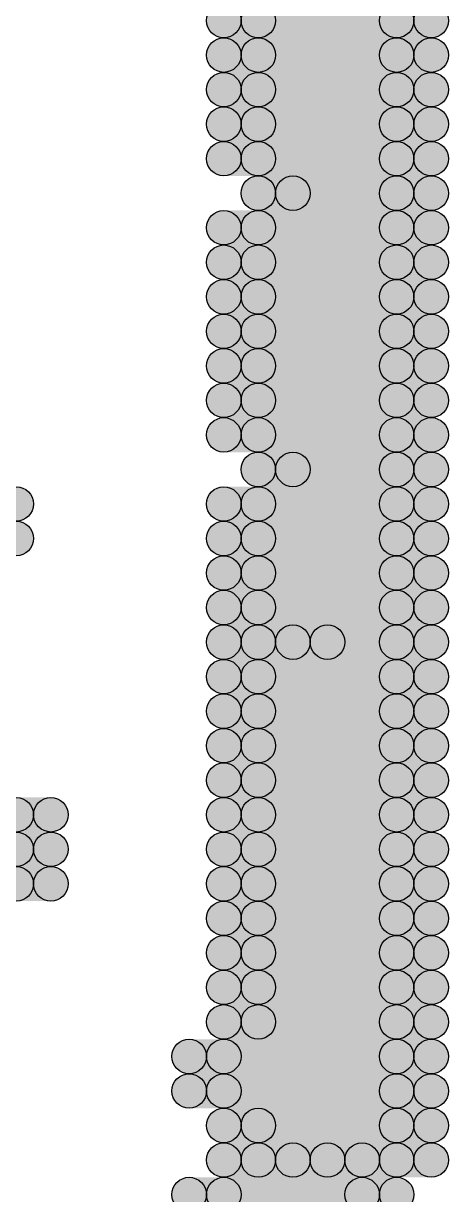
# Model space of a CAD drawing. Header units: millimetres. Extents: x 0 to 137, y 0 to 37.
# Drawn here: x 135.26 to 135.573, y 5.182 to 6.043 of the extents above; entities that cross this region are included whole.
import ezdxf

# ---------------------------------------------------------------- set-up
doc = ezdxf.new("R2010")
doc.units = ezdxf.units.MM
doc.layers.add('TopLayer', color=1, linetype='Continuous')
doc.layers.add('TopSolder', color=216, linetype='Continuous')

msp = doc.modelspace()

# ---------------------------------------------------------------- hatches: boundary and pattern name
at = {"layer": 'TopLayer'}
h = msp.add_hatch(color=1, dxfattribs=at)
edge = h.paths.add_edge_path()
edge.add_arc((135.4328, 6.0452), 0.0127, 0, 360)
for points in [[(135.4328, 6.0325), (135.4328, 6.0579), (135.5598, 6.0579), (135.5598, 6.0325)], [(135.4328, 6.0071), (135.4328, 6.0325), (135.5598, 6.0325), (135.5598, 6.0071)], [(135.4328, 5.9817), (135.4328, 6.0071), (135.5598, 6.0071), (135.5598, 5.9817)], [(135.4328, 5.9563), (135.4328, 5.9817), (135.5598, 5.9817), (135.5598, 5.9563)], [(135.4328, 5.9309), (135.4328, 5.9563), (135.5598, 5.9563), (135.5598, 5.9309)], [(135.4582, 5.9055), (135.4582, 5.9309), (135.5598, 5.9309), (135.5598, 5.9055)], [(135.4328, 5.8801), (135.4328, 5.9055), (135.5598, 5.9055), (135.5598, 5.8801)], [(135.4328, 5.8547), (135.4328, 5.8801), (135.5598, 5.8801), (135.5598, 5.8547)], [(135.4328, 5.8293), (135.4328, 5.8547), (135.5598, 5.8547), (135.5598, 5.8293)], [(135.4328, 5.8039), (135.4328, 5.8293), (135.5598, 5.8293), (135.5598, 5.8039)], [(135.4328, 5.7785), (135.4328, 5.8039), (135.5598, 5.8039), (135.5598, 5.7785)], [(135.4328, 5.7531), (135.4328, 5.7785), (135.5598, 5.7785), (135.5598, 5.7531)], [(135.4328, 5.7277), (135.4328, 5.7531), (135.5598, 5.7531), (135.5598, 5.7277)], [(135.4582, 5.7023), (135.4582, 5.7277), (135.5598, 5.7277), (135.5598, 5.7023)], [(135.4328, 5.6769), (135.4328, 5.7023), (135.5598, 5.7023), (135.5598, 5.6769)], [(135.4328, 5.6515), (135.4328, 5.6769), (135.5598, 5.6769), (135.5598, 5.6515)], [(135.4328, 5.6261), (135.4328, 5.6515), (135.5598, 5.6515), (135.5598, 5.6261)], [(135.4328, 5.6007), (135.4328, 5.6261), (135.5598, 5.6261), (135.5598, 5.6007)], [(135.4328, 5.5753), (135.4328, 5.6007), (135.4582, 5.6007), (135.4582, 5.5753)], [(135.4836, 5.5753), (135.4836, 5.6007), (135.5598, 5.6007), (135.5598, 5.5753)], [(135.4328, 5.5499), (135.4328, 5.5753), (135.5598, 5.5753), (135.5598, 5.5499)], [(135.4328, 5.5245), (135.4328, 5.5499), (135.5598, 5.5499), (135.5598, 5.5245)], [(135.4328, 5.4991), (135.4328, 5.5245), (135.5598, 5.5245), (135.5598, 5.4991)], [(135.4328, 5.4737), (135.4328, 5.4991), (135.5598, 5.4991), (135.5598, 5.4737)], [(135.1534, 5.4483), (135.1534, 5.4737), (135.2804, 5.4737), (135.2804, 5.4483)], [(135.4328, 5.4483), (135.4328, 5.4737), (135.5598, 5.4737), (135.5598, 5.4483)], [(135.1788, 5.4229), (135.1788, 5.4483), (135.2804, 5.4483), (135.2804, 5.4229)], [(135.4328, 5.4229), (135.4328, 5.4483), (135.5598, 5.4483), (135.5598, 5.4229)], [(135.2042, 5.3975), (135.2042, 5.4229), (135.2804, 5.4229), (135.2804, 5.3975)], [(135.4328, 5.3975), (135.4328, 5.4229), (135.5598, 5.4229), (135.5598, 5.3975)], [(135.4328, 5.3721), (135.4328, 5.3975), (135.5598, 5.3975), (135.5598, 5.3721)], [(135.4328, 5.3467), (135.4328, 5.3721), (135.5598, 5.3721), (135.5598, 5.3467)], [(135.4328, 5.3213), (135.4328, 5.3467), (135.5598, 5.3467), (135.5598, 5.3213)], [(135.4328, 5.2959), (135.4328, 5.3213), (135.5598, 5.3213), (135.5598, 5.2959)], [(135.4074, 5.2705), (135.4074, 5.2959), (135.5598, 5.2959), (135.5598, 5.2705)], [(135.4074, 5.2451), (135.4074, 5.2705), (135.5598, 5.2705), (135.5598, 5.2451)], [(135.4328, 5.2197), (135.4328, 5.2451), (135.5598, 5.2451), (135.5598, 5.2197)], [(135.4328, 5.1943), (135.4328, 5.2197), (135.4836, 5.2197), (135.4836, 5.1943)], [(135.509, 5.1943), (135.509, 5.2197), (135.5598, 5.2197), (135.5598, 5.1943)], [(135.4074, 5.1689), (135.4074, 5.1943), (135.5344, 5.1943), (135.5344, 5.1689)]]:
    msp.add_hatch(color=1, dxfattribs=at).paths.add_polyline_path(points)
h = msp.add_hatch(color=1, dxfattribs=at)
edge = h.paths.add_edge_path()
edge.add_arc((135.5598, 6.0452), 0.0127, 0, 360)
h = msp.add_hatch(color=1, dxfattribs=at)
edge = h.paths.add_edge_path()
edge.add_arc((135.4328, 6.0198), 0.0127, 0, 360)
h = msp.add_hatch(color=1, dxfattribs=at)
edge = h.paths.add_edge_path()
edge.add_arc((135.5598, 6.0198), 0.0127, 0, 360)
h = msp.add_hatch(color=1, dxfattribs=at)
edge = h.paths.add_edge_path()
edge.add_arc((135.4328, 5.9944), 0.0127, 0, 360)
h = msp.add_hatch(color=1, dxfattribs=at)
edge = h.paths.add_edge_path()
edge.add_arc((135.5598, 5.9944), 0.0127, 0, 360)
h = msp.add_hatch(color=1, dxfattribs=at)
edge = h.paths.add_edge_path()
edge.add_arc((135.4328, 5.969), 0.0127, 0, 360)
h = msp.add_hatch(color=1, dxfattribs=at)
edge = h.paths.add_edge_path()
edge.add_arc((135.5598, 5.969), 0.0127, 0, 360)
h = msp.add_hatch(color=1, dxfattribs=at)
edge = h.paths.add_edge_path()
edge.add_arc((135.4328, 5.9436), 0.0127, 0, 360)
h = msp.add_hatch(color=1, dxfattribs=at)
edge = h.paths.add_edge_path()
edge.add_arc((135.5598, 5.9436), 0.0127, 0, 360)
h = msp.add_hatch(color=1, dxfattribs=at)
edge = h.paths.add_edge_path()
edge.add_arc((135.4582, 5.9182), 0.0127, 0, 360)
h = msp.add_hatch(color=1, dxfattribs=at)
edge = h.paths.add_edge_path()
edge.add_arc((135.5598, 5.9182), 0.0127, 0, 360)
h = msp.add_hatch(color=1, dxfattribs=at)
edge = h.paths.add_edge_path()
edge.add_arc((135.4328, 5.8928), 0.0127, 0, 360)
h = msp.add_hatch(color=1, dxfattribs=at)
edge = h.paths.add_edge_path()
edge.add_arc((135.5598, 5.8928), 0.0127, 0, 360)
h = msp.add_hatch(color=1, dxfattribs=at)
edge = h.paths.add_edge_path()
edge.add_arc((135.4328, 5.8674), 0.0127, 0, 360)
h = msp.add_hatch(color=1, dxfattribs=at)
edge = h.paths.add_edge_path()
edge.add_arc((135.5598, 5.8674), 0.0127, 0, 360)
h = msp.add_hatch(color=1, dxfattribs=at)
edge = h.paths.add_edge_path()
edge.add_arc((135.4328, 5.842), 0.0127, 0, 360)
h = msp.add_hatch(color=1, dxfattribs=at)
edge = h.paths.add_edge_path()
edge.add_arc((135.5598, 5.842), 0.0127, 0, 360)
h = msp.add_hatch(color=1, dxfattribs=at)
edge = h.paths.add_edge_path()
edge.add_arc((135.4328, 5.8166), 0.0127, 0, 360)
h = msp.add_hatch(color=1, dxfattribs=at)
edge = h.paths.add_edge_path()
edge.add_arc((135.5598, 5.8166), 0.0127, 0, 360)
h = msp.add_hatch(color=1, dxfattribs=at)
edge = h.paths.add_edge_path()
edge.add_arc((135.4328, 5.7912), 0.0127, 0, 360)
h = msp.add_hatch(color=1, dxfattribs=at)
edge = h.paths.add_edge_path()
edge.add_arc((135.5598, 5.7912), 0.0127, 0, 360)
h = msp.add_hatch(color=1, dxfattribs=at)
edge = h.paths.add_edge_path()
edge.add_arc((135.4328, 5.7658), 0.0127, 0, 360)
h = msp.add_hatch(color=1, dxfattribs=at)
edge = h.paths.add_edge_path()
edge.add_arc((135.5598, 5.7658), 0.0127, 0, 360)
h = msp.add_hatch(color=1, dxfattribs=at)
edge = h.paths.add_edge_path()
edge.add_arc((135.4328, 5.7404), 0.0127, 0, 360)
h = msp.add_hatch(color=1, dxfattribs=at)
edge = h.paths.add_edge_path()
edge.add_arc((135.5598, 5.7404), 0.0127, 0, 360)
h = msp.add_hatch(color=1, dxfattribs=at)
edge = h.paths.add_edge_path()
edge.add_arc((135.4582, 5.715), 0.0127, 0, 360)
h = msp.add_hatch(color=1, dxfattribs=at)
edge = h.paths.add_edge_path()
edge.add_arc((135.5598, 5.715), 0.0127, 0, 360)
h = msp.add_hatch(color=1, dxfattribs=at)
edge = h.paths.add_edge_path()
edge.add_arc((135.255, 5.6896), 0.0127, 0, 360)
h = msp.add_hatch(color=1, dxfattribs=at)
edge = h.paths.add_edge_path()
edge.add_arc((135.4328, 5.6896), 0.0127, 0, 360)
h = msp.add_hatch(color=1, dxfattribs=at)
edge = h.paths.add_edge_path()
edge.add_arc((135.5598, 5.6896), 0.0127, 0, 360)
h = msp.add_hatch(color=1, dxfattribs=at)
edge = h.paths.add_edge_path()
edge.add_arc((135.255, 5.6642), 0.0127, 0, 360)
h = msp.add_hatch(color=1, dxfattribs=at)
edge = h.paths.add_edge_path()
edge.add_arc((135.4328, 5.6642), 0.0127, 0, 360)
h = msp.add_hatch(color=1, dxfattribs=at)
edge = h.paths.add_edge_path()
edge.add_arc((135.5598, 5.6642), 0.0127, 0, 360)
h = msp.add_hatch(color=1, dxfattribs=at)
edge = h.paths.add_edge_path()
edge.add_arc((135.4328, 5.6388), 0.0127, 0, 360)
h = msp.add_hatch(color=1, dxfattribs=at)
edge = h.paths.add_edge_path()
edge.add_arc((135.5598, 5.6388), 0.0127, 0, 360)
h = msp.add_hatch(color=1, dxfattribs=at)
edge = h.paths.add_edge_path()
edge.add_arc((135.4328, 5.6134), 0.0127, 0, 360)
h = msp.add_hatch(color=1, dxfattribs=at)
edge = h.paths.add_edge_path()
edge.add_arc((135.5598, 5.6134), 0.0127, 0, 360)
h = msp.add_hatch(color=1, dxfattribs=at)
edge = h.paths.add_edge_path()
edge.add_arc((135.4328, 5.588), 0.0127, 0, 360)
h = msp.add_hatch(color=1, dxfattribs=at)
edge = h.paths.add_edge_path()
edge.add_arc((135.4582, 5.588), 0.0127, 0, 360)
h = msp.add_hatch(color=1, dxfattribs=at)
edge = h.paths.add_edge_path()
edge.add_arc((135.4836, 5.588), 0.0127, 0, 360)
h = msp.add_hatch(color=1, dxfattribs=at)
edge = h.paths.add_edge_path()
edge.add_arc((135.5598, 5.588), 0.0127, 0, 360)
h = msp.add_hatch(color=1, dxfattribs=at)
edge = h.paths.add_edge_path()
edge.add_arc((135.4328, 5.5626), 0.0127, 0, 360)
h = msp.add_hatch(color=1, dxfattribs=at)
edge = h.paths.add_edge_path()
edge.add_arc((135.5598, 5.5626), 0.0127, 0, 360)
h = msp.add_hatch(color=1, dxfattribs=at)
edge = h.paths.add_edge_path()
edge.add_arc((135.4328, 5.5372), 0.0127, 0, 360)
h = msp.add_hatch(color=1, dxfattribs=at)
edge = h.paths.add_edge_path()
edge.add_arc((135.5598, 5.5372), 0.0127, 0, 360)
h = msp.add_hatch(color=1, dxfattribs=at)
edge = h.paths.add_edge_path()
edge.add_arc((135.4328, 5.5118), 0.0127, 0, 360)
h = msp.add_hatch(color=1, dxfattribs=at)
edge = h.paths.add_edge_path()
edge.add_arc((135.5598, 5.5118), 0.0127, 0, 360)
h = msp.add_hatch(color=1, dxfattribs=at)
edge = h.paths.add_edge_path()
edge.add_arc((135.4328, 5.4864), 0.0127, 0, 360)
h = msp.add_hatch(color=1, dxfattribs=at)
edge = h.paths.add_edge_path()
edge.add_arc((135.5598, 5.4864), 0.0127, 0, 360)
h = msp.add_hatch(color=1, dxfattribs=at)
edge = h.paths.add_edge_path()
edge.add_arc((135.2804, 5.461), 0.0127, 0, 360)
h = msp.add_hatch(color=1, dxfattribs=at)
edge = h.paths.add_edge_path()
edge.add_arc((135.4328, 5.461), 0.0127, 0, 360)
h = msp.add_hatch(color=1, dxfattribs=at)
edge = h.paths.add_edge_path()
edge.add_arc((135.5598, 5.461), 0.0127, 0, 360)
h = msp.add_hatch(color=1, dxfattribs=at)
edge = h.paths.add_edge_path()
edge.add_arc((135.2804, 5.4356), 0.0127, 0, 360)
h = msp.add_hatch(color=1, dxfattribs=at)
edge = h.paths.add_edge_path()
edge.add_arc((135.4328, 5.4356), 0.0127, 0, 360)
h = msp.add_hatch(color=1, dxfattribs=at)
edge = h.paths.add_edge_path()
edge.add_arc((135.5598, 5.4356), 0.0127, 0, 360)
h = msp.add_hatch(color=1, dxfattribs=at)
edge = h.paths.add_edge_path()
edge.add_arc((135.2804, 5.4102), 0.0127, 0, 360)
h = msp.add_hatch(color=1, dxfattribs=at)
edge = h.paths.add_edge_path()
edge.add_arc((135.4328, 5.4102), 0.0127, 0, 360)
h = msp.add_hatch(color=1, dxfattribs=at)
edge = h.paths.add_edge_path()
edge.add_arc((135.5598, 5.4102), 0.0127, 0, 360)
h = msp.add_hatch(color=1, dxfattribs=at)
edge = h.paths.add_edge_path()
edge.add_arc((135.4328, 5.3848), 0.0127, 0, 360)
h = msp.add_hatch(color=1, dxfattribs=at)
edge = h.paths.add_edge_path()
edge.add_arc((135.5598, 5.3848), 0.0127, 0, 360)
h = msp.add_hatch(color=1, dxfattribs=at)
edge = h.paths.add_edge_path()
edge.add_arc((135.4328, 5.3594), 0.0127, 0, 360)
h = msp.add_hatch(color=1, dxfattribs=at)
edge = h.paths.add_edge_path()
edge.add_arc((135.5598, 5.3594), 0.0127, 0, 360)
h = msp.add_hatch(color=1, dxfattribs=at)
edge = h.paths.add_edge_path()
edge.add_arc((135.4328, 5.334), 0.0127, 0, 360)
h = msp.add_hatch(color=1, dxfattribs=at)
edge = h.paths.add_edge_path()
edge.add_arc((135.5598, 5.334), 0.0127, 0, 360)
h = msp.add_hatch(color=1, dxfattribs=at)
edge = h.paths.add_edge_path()
edge.add_arc((135.4328, 5.3086), 0.0127, 0, 360)
h = msp.add_hatch(color=1, dxfattribs=at)
edge = h.paths.add_edge_path()
edge.add_arc((135.5598, 5.3086), 0.0127, 0, 360)
h = msp.add_hatch(color=1, dxfattribs=at)
edge = h.paths.add_edge_path()
edge.add_arc((135.4074, 5.2832), 0.0127, 0, 360)
h = msp.add_hatch(color=1, dxfattribs=at)
edge = h.paths.add_edge_path()
edge.add_arc((135.5598, 5.2832), 0.0127, 0, 360)
h = msp.add_hatch(color=1, dxfattribs=at)
edge = h.paths.add_edge_path()
edge.add_arc((135.4074, 5.2578), 0.0127, 0, 360)
h = msp.add_hatch(color=1, dxfattribs=at)
edge = h.paths.add_edge_path()
edge.add_arc((135.5598, 5.2578), 0.0127, 0, 360)
h = msp.add_hatch(color=1, dxfattribs=at)
edge = h.paths.add_edge_path()
edge.add_arc((135.4328, 5.2324), 0.0127, 0, 360)
h = msp.add_hatch(color=1, dxfattribs=at)
edge = h.paths.add_edge_path()
edge.add_arc((135.5598, 5.2324), 0.0127, 0, 360)
h = msp.add_hatch(color=1, dxfattribs=at)
edge = h.paths.add_edge_path()
edge.add_arc((135.4328, 5.207), 0.0127, 0, 360)
h = msp.add_hatch(color=1, dxfattribs=at)
edge = h.paths.add_edge_path()
edge.add_arc((135.4836, 5.207), 0.0127, 0, 360)
h = msp.add_hatch(color=1, dxfattribs=at)
edge = h.paths.add_edge_path()
edge.add_arc((135.509, 5.207), 0.0127, 0, 360)
h = msp.add_hatch(color=1, dxfattribs=at)
edge = h.paths.add_edge_path()
edge.add_arc((135.5598, 5.207), 0.0127, 0, 360)
h = msp.add_hatch(color=1, dxfattribs=at)
edge = h.paths.add_edge_path()
edge.add_arc((135.4074, 5.1816), 0.0127, 0, 360)
h = msp.add_hatch(color=1, dxfattribs=at)
edge = h.paths.add_edge_path()
edge.add_arc((135.5344, 5.1816), 0.0127, 0, 360)
at = {"layer": 'TopSolder'}
h = msp.add_hatch(color=216, dxfattribs=at)
edge = h.paths.add_edge_path()
edge.add_arc((135.4074, 6.0452), 0.0127, 0, 360)
for points in [[(135.4074, 6.0325), (135.4074, 6.0579), (135.5344, 6.0579), (135.5344, 6.0325)], [(135.4074, 6.0071), (135.4074, 6.0325), (135.5344, 6.0325), (135.5344, 6.0071)], [(135.4074, 5.9817), (135.4074, 6.0071), (135.5344, 6.0071), (135.5344, 5.9817)], [(135.4074, 5.9563), (135.4074, 5.9817), (135.5344, 5.9817), (135.5344, 5.9563)], [(135.4074, 5.9309), (135.4074, 5.9563), (135.5344, 5.9563), (135.5344, 5.9309)], [(135.4328, 5.9055), (135.4328, 5.9309), (135.5344, 5.9309), (135.5344, 5.9055)], [(135.4074, 5.8801), (135.4074, 5.9055), (135.5344, 5.9055), (135.5344, 5.8801)], [(135.4074, 5.8547), (135.4074, 5.8801), (135.5344, 5.8801), (135.5344, 5.8547)], [(135.4074, 5.8293), (135.4074, 5.8547), (135.5344, 5.8547), (135.5344, 5.8293)], [(135.4074, 5.8039), (135.4074, 5.8293), (135.5344, 5.8293), (135.5344, 5.8039)], [(135.4074, 5.7785), (135.4074, 5.8039), (135.5344, 5.8039), (135.5344, 5.7785)], [(135.4074, 5.7531), (135.4074, 5.7785), (135.5344, 5.7785), (135.5344, 5.7531)], [(135.4074, 5.7277), (135.4074, 5.7531), (135.5344, 5.7531), (135.5344, 5.7277)], [(135.4328, 5.7023), (135.4328, 5.7277), (135.5344, 5.7277), (135.5344, 5.7023)], [(135.4074, 5.6769), (135.4074, 5.7023), (135.5344, 5.7023), (135.5344, 5.6769)], [(135.4074, 5.6515), (135.4074, 5.6769), (135.5344, 5.6769), (135.5344, 5.6515)], [(135.4074, 5.6261), (135.4074, 5.6515), (135.5344, 5.6515), (135.5344, 5.6261)], [(135.4074, 5.6007), (135.4074, 5.6261), (135.5344, 5.6261), (135.5344, 5.6007)], [(135.4074, 5.5753), (135.4074, 5.6007), (135.4328, 5.6007), (135.4328, 5.5753)], [(135.4582, 5.5753), (135.4582, 5.6007), (135.5344, 5.6007), (135.5344, 5.5753)], [(135.4074, 5.5499), (135.4074, 5.5753), (135.5344, 5.5753), (135.5344, 5.5499)], [(135.4074, 5.5245), (135.4074, 5.5499), (135.5344, 5.5499), (135.5344, 5.5245)], [(135.4074, 5.4991), (135.4074, 5.5245), (135.5344, 5.5245), (135.5344, 5.4991)], [(135.4074, 5.4737), (135.4074, 5.4991), (135.5344, 5.4991), (135.5344, 5.4737)], [(135.4074, 5.4483), (135.4074, 5.4737), (135.5344, 5.4737), (135.5344, 5.4483)], [(135.4074, 5.4229), (135.4074, 5.4483), (135.5344, 5.4483), (135.5344, 5.4229)], [(135.4074, 5.3975), (135.4074, 5.4229), (135.5344, 5.4229), (135.5344, 5.3975)], [(135.4074, 5.3721), (135.4074, 5.3975), (135.5344, 5.3975), (135.5344, 5.3721)], [(135.4074, 5.3467), (135.4074, 5.3721), (135.5344, 5.3721), (135.5344, 5.3467)], [(135.4074, 5.3213), (135.4074, 5.3467), (135.5344, 5.3467), (135.5344, 5.3213)], [(135.4074, 5.2959), (135.4074, 5.3213), (135.5344, 5.3213), (135.5344, 5.2959)], [(135.382, 5.2705), (135.382, 5.2959), (135.5344, 5.2959), (135.5344, 5.2705)], [(135.382, 5.2451), (135.382, 5.2705), (135.5344, 5.2705), (135.5344, 5.2451)], [(135.4074, 5.2197), (135.4074, 5.2451), (135.5344, 5.2451), (135.5344, 5.2197)], [(135.4074, 5.1943), (135.4074, 5.2197), (135.4582, 5.2197), (135.4582, 5.1943)], [(135.4836, 5.1943), (135.4836, 5.2197), (135.5344, 5.2197), (135.5344, 5.1943)], [(135.382, 5.1689), (135.382, 5.1943), (135.509, 5.1943), (135.509, 5.1689)]]:
    msp.add_hatch(color=216, dxfattribs=at).paths.add_polyline_path(points)
h = msp.add_hatch(color=216, dxfattribs=at)
edge = h.paths.add_edge_path()
edge.add_arc((135.5344, 6.0452), 0.0127, 0, 360)
h = msp.add_hatch(color=216, dxfattribs=at)
edge = h.paths.add_edge_path()
edge.add_arc((135.4074, 6.0198), 0.0127, 0, 360)
h = msp.add_hatch(color=216, dxfattribs=at)
edge = h.paths.add_edge_path()
edge.add_arc((135.5344, 6.0198), 0.0127, 0, 360)
h = msp.add_hatch(color=216, dxfattribs=at)
edge = h.paths.add_edge_path()
edge.add_arc((135.4074, 5.9944), 0.0127, 0, 360)
h = msp.add_hatch(color=216, dxfattribs=at)
edge = h.paths.add_edge_path()
edge.add_arc((135.5344, 5.9944), 0.0127, 0, 360)
h = msp.add_hatch(color=216, dxfattribs=at)
edge = h.paths.add_edge_path()
edge.add_arc((135.4074, 5.969), 0.0127, 0, 360)
h = msp.add_hatch(color=216, dxfattribs=at)
edge = h.paths.add_edge_path()
edge.add_arc((135.5344, 5.969), 0.0127, 0, 360)
h = msp.add_hatch(color=216, dxfattribs=at)
edge = h.paths.add_edge_path()
edge.add_arc((135.4074, 5.9436), 0.0127, 0, 360)
h = msp.add_hatch(color=216, dxfattribs=at)
edge = h.paths.add_edge_path()
edge.add_arc((135.5344, 5.9436), 0.0127, 0, 360)
h = msp.add_hatch(color=216, dxfattribs=at)
edge = h.paths.add_edge_path()
edge.add_arc((135.4328, 5.9182), 0.0127, 0, 360)
h = msp.add_hatch(color=216, dxfattribs=at)
edge = h.paths.add_edge_path()
edge.add_arc((135.5344, 5.9182), 0.0127, 0, 360)
h = msp.add_hatch(color=216, dxfattribs=at)
edge = h.paths.add_edge_path()
edge.add_arc((135.4074, 5.8928), 0.0127, 0, 360)
h = msp.add_hatch(color=216, dxfattribs=at)
edge = h.paths.add_edge_path()
edge.add_arc((135.5344, 5.8928), 0.0127, 0, 360)
h = msp.add_hatch(color=216, dxfattribs=at)
edge = h.paths.add_edge_path()
edge.add_arc((135.4074, 5.8674), 0.0127, 0, 360)
h = msp.add_hatch(color=216, dxfattribs=at)
edge = h.paths.add_edge_path()
edge.add_arc((135.5344, 5.8674), 0.0127, 0, 360)
h = msp.add_hatch(color=216, dxfattribs=at)
edge = h.paths.add_edge_path()
edge.add_arc((135.4074, 5.842), 0.0127, 0, 360)
h = msp.add_hatch(color=216, dxfattribs=at)
edge = h.paths.add_edge_path()
edge.add_arc((135.5344, 5.842), 0.0127, 0, 360)
h = msp.add_hatch(color=216, dxfattribs=at)
edge = h.paths.add_edge_path()
edge.add_arc((135.4074, 5.8166), 0.0127, 0, 360)
h = msp.add_hatch(color=216, dxfattribs=at)
edge = h.paths.add_edge_path()
edge.add_arc((135.5344, 5.8166), 0.0127, 0, 360)
h = msp.add_hatch(color=216, dxfattribs=at)
edge = h.paths.add_edge_path()
edge.add_arc((135.4074, 5.7912), 0.0127, 0, 360)
h = msp.add_hatch(color=216, dxfattribs=at)
edge = h.paths.add_edge_path()
edge.add_arc((135.5344, 5.7912), 0.0127, 0, 360)
h = msp.add_hatch(color=216, dxfattribs=at)
edge = h.paths.add_edge_path()
edge.add_arc((135.4074, 5.7658), 0.0127, 0, 360)
h = msp.add_hatch(color=216, dxfattribs=at)
edge = h.paths.add_edge_path()
edge.add_arc((135.5344, 5.7658), 0.0127, 0, 360)
h = msp.add_hatch(color=216, dxfattribs=at)
edge = h.paths.add_edge_path()
edge.add_arc((135.4074, 5.7404), 0.0127, 0, 360)
h = msp.add_hatch(color=216, dxfattribs=at)
edge = h.paths.add_edge_path()
edge.add_arc((135.5344, 5.7404), 0.0127, 0, 360)
h = msp.add_hatch(color=216, dxfattribs=at)
edge = h.paths.add_edge_path()
edge.add_arc((135.4328, 5.715), 0.0127, 0, 360)
h = msp.add_hatch(color=216, dxfattribs=at)
edge = h.paths.add_edge_path()
edge.add_arc((135.5344, 5.715), 0.0127, 0, 360)
h = msp.add_hatch(color=216, dxfattribs=at)
edge = h.paths.add_edge_path()
edge.add_arc((135.4074, 5.6896), 0.0127, 0, 360)
h = msp.add_hatch(color=216, dxfattribs=at)
edge = h.paths.add_edge_path()
edge.add_arc((135.5344, 5.6896), 0.0127, 0, 360)
h = msp.add_hatch(color=216, dxfattribs=at)
edge = h.paths.add_edge_path()
edge.add_arc((135.4074, 5.6642), 0.0127, 0, 360)
h = msp.add_hatch(color=216, dxfattribs=at)
edge = h.paths.add_edge_path()
edge.add_arc((135.5344, 5.6642), 0.0127, 0, 360)
h = msp.add_hatch(color=216, dxfattribs=at)
edge = h.paths.add_edge_path()
edge.add_arc((135.4074, 5.6388), 0.0127, 0, 360)
h = msp.add_hatch(color=216, dxfattribs=at)
edge = h.paths.add_edge_path()
edge.add_arc((135.5344, 5.6388), 0.0127, 0, 360)
h = msp.add_hatch(color=216, dxfattribs=at)
edge = h.paths.add_edge_path()
edge.add_arc((135.4074, 5.6134), 0.0127, 0, 360)
h = msp.add_hatch(color=216, dxfattribs=at)
edge = h.paths.add_edge_path()
edge.add_arc((135.5344, 5.6134), 0.0127, 0, 360)
h = msp.add_hatch(color=216, dxfattribs=at)
edge = h.paths.add_edge_path()
edge.add_arc((135.4074, 5.588), 0.0127, 0, 360)
h = msp.add_hatch(color=216, dxfattribs=at)
edge = h.paths.add_edge_path()
edge.add_arc((135.4328, 5.588), 0.0127, 0, 360)
h = msp.add_hatch(color=216, dxfattribs=at)
edge = h.paths.add_edge_path()
edge.add_arc((135.4582, 5.588), 0.0127, 0, 360)
h = msp.add_hatch(color=216, dxfattribs=at)
edge = h.paths.add_edge_path()
edge.add_arc((135.5344, 5.588), 0.0127, 0, 360)
h = msp.add_hatch(color=216, dxfattribs=at)
edge = h.paths.add_edge_path()
edge.add_arc((135.4074, 5.5626), 0.0127, 0, 360)
h = msp.add_hatch(color=216, dxfattribs=at)
edge = h.paths.add_edge_path()
edge.add_arc((135.5344, 5.5626), 0.0127, 0, 360)
h = msp.add_hatch(color=216, dxfattribs=at)
edge = h.paths.add_edge_path()
edge.add_arc((135.4074, 5.5372), 0.0127, 0, 360)
h = msp.add_hatch(color=216, dxfattribs=at)
edge = h.paths.add_edge_path()
edge.add_arc((135.5344, 5.5372), 0.0127, 0, 360)
h = msp.add_hatch(color=216, dxfattribs=at)
edge = h.paths.add_edge_path()
edge.add_arc((135.4074, 5.5118), 0.0127, 0, 360)
h = msp.add_hatch(color=216, dxfattribs=at)
edge = h.paths.add_edge_path()
edge.add_arc((135.5344, 5.5118), 0.0127, 0, 360)
h = msp.add_hatch(color=216, dxfattribs=at)
edge = h.paths.add_edge_path()
edge.add_arc((135.4074, 5.4864), 0.0127, 0, 360)
h = msp.add_hatch(color=216, dxfattribs=at)
edge = h.paths.add_edge_path()
edge.add_arc((135.5344, 5.4864), 0.0127, 0, 360)
h = msp.add_hatch(color=216, dxfattribs=at)
edge = h.paths.add_edge_path()
edge.add_arc((135.255, 5.461), 0.0127, 0, 360)
h = msp.add_hatch(color=216, dxfattribs=at)
edge = h.paths.add_edge_path()
edge.add_arc((135.4074, 5.461), 0.0127, 0, 360)
h = msp.add_hatch(color=216, dxfattribs=at)
edge = h.paths.add_edge_path()
edge.add_arc((135.5344, 5.461), 0.0127, 0, 360)
h = msp.add_hatch(color=216, dxfattribs=at)
edge = h.paths.add_edge_path()
edge.add_arc((135.255, 5.4356), 0.0127, 0, 360)
h = msp.add_hatch(color=216, dxfattribs=at)
edge = h.paths.add_edge_path()
edge.add_arc((135.4074, 5.4356), 0.0127, 0, 360)
h = msp.add_hatch(color=216, dxfattribs=at)
edge = h.paths.add_edge_path()
edge.add_arc((135.5344, 5.4356), 0.0127, 0, 360)
h = msp.add_hatch(color=216, dxfattribs=at)
edge = h.paths.add_edge_path()
edge.add_arc((135.255, 5.4102), 0.0127, 0, 360)
h = msp.add_hatch(color=216, dxfattribs=at)
edge = h.paths.add_edge_path()
edge.add_arc((135.4074, 5.4102), 0.0127, 0, 360)
h = msp.add_hatch(color=216, dxfattribs=at)
edge = h.paths.add_edge_path()
edge.add_arc((135.5344, 5.4102), 0.0127, 0, 360)
h = msp.add_hatch(color=216, dxfattribs=at)
edge = h.paths.add_edge_path()
edge.add_arc((135.4074, 5.3848), 0.0127, 0, 360)
h = msp.add_hatch(color=216, dxfattribs=at)
edge = h.paths.add_edge_path()
edge.add_arc((135.5344, 5.3848), 0.0127, 0, 360)
h = msp.add_hatch(color=216, dxfattribs=at)
edge = h.paths.add_edge_path()
edge.add_arc((135.4074, 5.3594), 0.0127, 0, 360)
h = msp.add_hatch(color=216, dxfattribs=at)
edge = h.paths.add_edge_path()
edge.add_arc((135.5344, 5.3594), 0.0127, 0, 360)
h = msp.add_hatch(color=216, dxfattribs=at)
edge = h.paths.add_edge_path()
edge.add_arc((135.4074, 5.334), 0.0127, 0, 360)
h = msp.add_hatch(color=216, dxfattribs=at)
edge = h.paths.add_edge_path()
edge.add_arc((135.5344, 5.334), 0.0127, 0, 360)
h = msp.add_hatch(color=216, dxfattribs=at)
edge = h.paths.add_edge_path()
edge.add_arc((135.4074, 5.3086), 0.0127, 0, 360)
h = msp.add_hatch(color=216, dxfattribs=at)
edge = h.paths.add_edge_path()
edge.add_arc((135.5344, 5.3086), 0.0127, 0, 360)
h = msp.add_hatch(color=216, dxfattribs=at)
edge = h.paths.add_edge_path()
edge.add_arc((135.382, 5.2832), 0.0127, 0, 360)
h = msp.add_hatch(color=216, dxfattribs=at)
edge = h.paths.add_edge_path()
edge.add_arc((135.5344, 5.2832), 0.0127, 0, 360)
h = msp.add_hatch(color=216, dxfattribs=at)
edge = h.paths.add_edge_path()
edge.add_arc((135.382, 5.2578), 0.0127, 0, 360)
h = msp.add_hatch(color=216, dxfattribs=at)
edge = h.paths.add_edge_path()
edge.add_arc((135.5344, 5.2578), 0.0127, 0, 360)
h = msp.add_hatch(color=216, dxfattribs=at)
edge = h.paths.add_edge_path()
edge.add_arc((135.4074, 5.2324), 0.0127, 0, 360)
h = msp.add_hatch(color=216, dxfattribs=at)
edge = h.paths.add_edge_path()
edge.add_arc((135.5344, 5.2324), 0.0127, 0, 360)
h = msp.add_hatch(color=216, dxfattribs=at)
edge = h.paths.add_edge_path()
edge.add_arc((135.4074, 5.207), 0.0127, 0, 360)
h = msp.add_hatch(color=216, dxfattribs=at)
edge = h.paths.add_edge_path()
edge.add_arc((135.4582, 5.207), 0.0127, 0, 360)
h = msp.add_hatch(color=216, dxfattribs=at)
edge = h.paths.add_edge_path()
edge.add_arc((135.4836, 5.207), 0.0127, 0, 360)
h = msp.add_hatch(color=216, dxfattribs=at)
edge = h.paths.add_edge_path()
edge.add_arc((135.5344, 5.207), 0.0127, 0, 360)
h = msp.add_hatch(color=216, dxfattribs=at)
edge = h.paths.add_edge_path()
edge.add_arc((135.382, 5.1816), 0.0127, 0, 360)
h = msp.add_hatch(color=216, dxfattribs=at)
edge = h.paths.add_edge_path()
edge.add_arc((135.509, 5.1816), 0.0127, 0, 360)

# ---------------------------------------------------------------- linework, layer by layer
at = {"layer": 'TopLayer'}
for centre in [(135.4328, 6.0452), (135.5598, 6.0452), (135.4328, 6.0198), (135.5598, 6.0198), (135.4328, 5.9944), (135.5598, 5.9944), (135.4328, 5.969), (135.5598, 5.969), (135.4328, 5.9436), (135.5598, 5.9436), (135.4582, 5.9182), (135.5598, 5.9182), (135.4328, 5.8928), (135.5598, 5.8928), (135.4328, 5.8674), (135.5598, 5.8674), (135.4328, 5.842), (135.5598, 5.842), (135.4328, 5.8166), (135.5598, 5.8166), (135.4328, 5.7912), (135.5598, 5.7912), (135.4328, 5.7658), (135.5598, 5.7658), (135.4328, 5.7404), (135.5598, 5.7404), (135.4582, 5.715), (135.5598, 5.715), (135.255, 5.6896), (135.4328, 5.6896), (135.5598, 5.6896), (135.255, 5.6642), (135.4328, 5.6642), (135.5598, 5.6642), (135.4328, 5.6388), (135.5598, 5.6388), (135.4328, 5.6134), (135.5598, 5.6134), (135.4328, 5.588), (135.4582, 5.588), (135.4836, 5.588), (135.5598, 5.588), (135.4328, 5.5626), (135.5598, 5.5626), (135.4328, 5.5372), (135.5598, 5.5372), (135.4328, 5.5118), (135.5598, 5.5118), (135.4328, 5.4864), (135.5598, 5.4864), (135.2804, 5.461), (135.4328, 5.461), (135.5598, 5.461), (135.2804, 5.4356), (135.4328, 5.4356), (135.5598, 5.4356), (135.2804, 5.4102), (135.4328, 5.4102), (135.5598, 5.4102), (135.4328, 5.3848), (135.5598, 5.3848), (135.4328, 5.3594), (135.5598, 5.3594), (135.4328, 5.334), (135.5598, 5.334), (135.4328, 5.3086), (135.5598, 5.3086), (135.4074, 5.2832), (135.5598, 5.2832), (135.4074, 5.2578), (135.5598, 5.2578), (135.4328, 5.2324), (135.5598, 5.2324), (135.4328, 5.207), (135.4836, 5.207), (135.509, 5.207), (135.5598, 5.207), (135.4074, 5.1816), (135.5344, 5.1816)]:
    msp.add_circle(centre, 0.0127, dxfattribs=at)
at = {"layer": 'TopSolder'}
for centre in [(135.4074, 6.0452), (135.5344, 6.0452), (135.4074, 6.0198), (135.5344, 6.0198), (135.4074, 5.9944), (135.5344, 5.9944), (135.4074, 5.969), (135.5344, 5.969), (135.4074, 5.9436), (135.5344, 5.9436), (135.4328, 5.9182), (135.5344, 5.9182), (135.4074, 5.8928), (135.5344, 5.8928), (135.4074, 5.8674), (135.5344, 5.8674), (135.4074, 5.842), (135.5344, 5.842), (135.4074, 5.8166), (135.5344, 5.8166), (135.4074, 5.7912), (135.5344, 5.7912), (135.4074, 5.7658), (135.5344, 5.7658), (135.4074, 5.7404), (135.5344, 5.7404), (135.4328, 5.715), (135.5344, 5.715), (135.4074, 5.6896), (135.5344, 5.6896), (135.4074, 5.6642), (135.5344, 5.6642), (135.4074, 5.6388), (135.5344, 5.6388), (135.4074, 5.6134), (135.5344, 5.6134), (135.4074, 5.588), (135.4328, 5.588), (135.4582, 5.588), (135.5344, 5.588), (135.4074, 5.5626), (135.5344, 5.5626), (135.4074, 5.5372), (135.5344, 5.5372), (135.4074, 5.5118), (135.5344, 5.5118), (135.4074, 5.4864), (135.5344, 5.4864), (135.255, 5.461), (135.4074, 5.461), (135.5344, 5.461), (135.255, 5.4356), (135.4074, 5.4356), (135.5344, 5.4356), (135.255, 5.4102), (135.4074, 5.4102), (135.5344, 5.4102), (135.4074, 5.3848), (135.5344, 5.3848), (135.4074, 5.3594), (135.5344, 5.3594), (135.4074, 5.334), (135.5344, 5.334), (135.4074, 5.3086), (135.5344, 5.3086), (135.382, 5.2832), (135.5344, 5.2832), (135.382, 5.2578), (135.5344, 5.2578), (135.4074, 5.2324), (135.5344, 5.2324), (135.4074, 5.207), (135.4582, 5.207), (135.4836, 5.207), (135.5344, 5.207), (135.382, 5.1816), (135.509, 5.1816)]:
    msp.add_circle(centre, 0.0127, dxfattribs=at)

doc.saveas('drawing.dxf')
